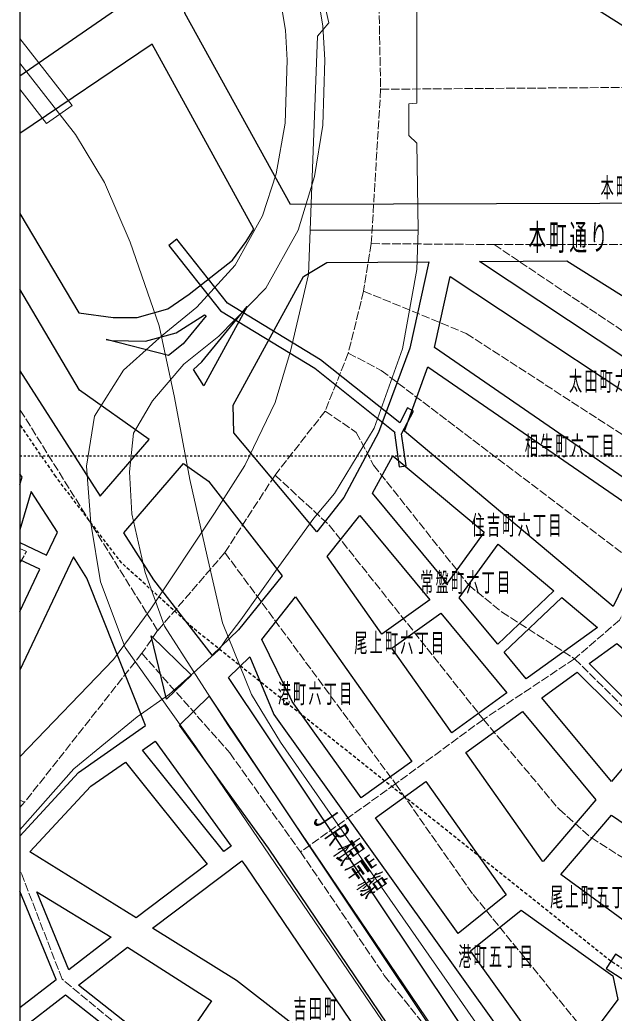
# Model space of a CAD drawing. Units: millimetres, scale not verified. Extents: x -76 to 74, y -76 to 74.
# Drawn here: x -76.5 to -45.8, y -4.7 to 46.7 of the extents above; entities that cross this region are included whole.
import ezdxf

# ---------------------------------------------------------------- set-up
doc = ezdxf.new("R2010")
doc.units = ezdxf.units.MM
doc.header["$LTSCALE"] = 0.25
for name, pattern in [('USER1', [0.70556, 0.35278, -0.35278]), ('USER2', [1.05834, 0.70556, -0.35278]), ('USER4', [2.11668, 1.7639, -0.35278])]:
    doc.linetypes.add(name, pattern=pattern)
for name, color, linetype in [('0-0_01 グリッド', 7, 'USER1'), ('0-3_04 通称名・高速名', 7, 'Continuous'), ('0-4_05 町名', 7, 'Continuous'), ('0-5_06 駅名・鉄道名', 7, 'Continuous'), ('0-7_08 地下鉄', 7, 'Continuous'), ('1-4_21 デッキ・歩道橋', 7, 'Continuous'), ('1-9_26 道路', 7, 'Continuous')]:
    doc.layers.add(name, color=color, linetype=linetype)
for name, color, linetype, lineweight in [('0-C_13 町界', 30, 'USER4', 18), ('1-1_18 高速分離帯', 5, 'Continuous', 18), ('1-2_19 鉄道駅', 6, 'Continuous', 18), ('1-3_20 鉄道', 7, 'Continuous', 18), ('1-C_29 川・池', 150, 'Continuous', 18), ('1-D_30 公園・緑地', 3, 'Continuous', 18), ('1-E_31 地形', 7, 'Continuous', 18), ('1-F_32 海・河川', 150, 'Continuous', 18)]:
    doc.layers.add(name, color=color, linetype=linetype, lineweight=lineweight)
doc.styles.add('ＭＳ ゴシック', font='')
doc.styles.get('ＭＳ ゴシック').set_extended_font_data('MS Gothic')

msp = doc.modelspace()

# ---------------------------------------------------------------- linework, layer by layer
at = {"layer": '0-0_01 グリッド'}
msp.add_line((73.6277, 24.1024), (-76.4802, 24.1024), dxfattribs=at)
at = {"layer": '0-0_01 グリッド', "linetype": 'Continuous'}
msp.add_lwpolyline([(-76.4802, -75.9021), (73.6277, -75.9021), (73.6277, 74.1341), (-76.4802, 74.1341)], close=True, dxfattribs=at)
at = {"layer": '0-7_08 地下鉄', "linetype": 'USER2'}
msp.add_lwpolyline([(-76.4802, -70.9374), (-68.511, -66.5521), (-60.8676, -62.3187), (-52.8715, -56.0569), (-33.233, -39.0352), (-26.648, -31.2741), (-25.119, -29.3924), (-24.1785, -27.1582), (-23.5908, -24.924), (-23.4144, -22.1604), (-23.8257, -19.5145), (-25.0019, -16.9569), (-27.295, -14.5756), (-31.3223, -11.4006), (-45.9331, -1.9933), (-67.3355, 15.0579), (-71.2161, 18.5857), (-74.6261, 23.054), (-76.4802, 25.7509)], dxfattribs=at)
at = {"layer": '0-7_08 地下鉄'}
msp.add_lwpolyline([(-46.1718, -2.364), (-31.5611, -11.7713), (-31.0836, -11.0299), (-45.6943, -1.6226)], close=True, dxfattribs=at)
at = {"layer": '0-C_13 町界'}
for p, q in [((-57.8297, 43.0698), (-58.3162, 35.0899)), ((-58.3162, 35.0899), (-58.7096, 32.6387)), ((-58.3162, 35.0899), (-51.9648, 35.0461)), ((-51.9648, 35.0461), (-39.2988, 26.5264)), ((-58.7096, 32.6387), (-59.5034, 29.4375)), ((-59.5034, 29.4375), (-60.6978, 26.4354)), ((-69.3571, 15.0955), (-76.4802, 26.5277)), ((-60.6978, 26.4354), (-63.2909, 23.1309)), ((-63.2909, 23.1309), (-65.883, 19.1266)), ((-65.883, 19.1266), (-69.3571, 15.0955)), ((-65.883, 19.1266), (-57.0608, 7.1738)), ((-69.3571, 15.0955), (-70.1729, 13.9179)), ((-70.1729, 13.9179), (-76.2342, 6.2229)), ((-47.8031, 13.6389), (-52.5177, 10.5024)), ((-47.8031, 13.6389), (-39.09, 5.0261)), ((-52.5177, 10.5024), (-57.0608, 7.1738)), ((-76.4802, 6.3369), (-76.2342, 6.2229)), ((-76.2342, 6.2229), (-76.4802, 5.9504))]:
    msp.add_line(p, q, dxfattribs=at)
for points in [[(-58.5746, 66.4374), (-58.9708, 64.537), (-59.3683, 62.8362), (-59.7611, 59.4355), (-59.5571, 57.2355), (-58.0943, 50.6091), (-57.9403, 48.5097), (-57.8297, 43.0698)], [(-57.8297, 43.0698), (-41.6508, 43.1911), (-41.6956, 40.3316), (-41.6439, 39.6509), (-34.5945, 39.8149)], [(-51.9648, 35.0461), (-43.9924, 35.0517), (-36.9268, 30.7315)], [(-58.7096, 32.6387), (-53.4055, 30.449), (-41.7114, 22.8725)], [(-59.5034, 29.4375), (-57.8015, 28.5404), (-44.1444, 18.194)], [(-60.6978, 26.4354), (-59.0955, 25.3385), (-58.1922, 23.6401)], [(-58.1922, 23.6401), (-53.2808, 17.4509), (-51.5775, 16.0539), (-47.8031, 13.6389)], [(-63.2909, 23.1309), (-60.4863, 20.536), (-52.5177, 10.5024)], [(-76.4802, 18.5692), (-76.1423, 19.1724), (-76.4802, 19.3288)], [(-44.1444, 18.194), (-45.4797, 15.6357), (-47.8031, 13.6389)], [(-70.1729, 13.9179), (-65.6329, 8.7764), (-61.9735, 3.6542)], [(-52.5177, 10.5024), (-48.6085, 5.8598), (-46.9556, 4.3936), (-41.0989, 0.6942), (-41.5474, -0.3263)], [(-57.0608, 7.1738), (-61.9735, 3.6542), (-57.6416, -2.7268), (-52.3293, -9.2966)], [(-57.0608, 7.1738), (-53.05, 1.4514), (-46.004, -7.1841)], [(-71.316, -5.3933), (-74.2946, -2.9221), (-76.4196, 2.5938), (-76.4802, 2.6238)]]:
    msp.add_lwpolyline(points, dxfattribs=at)
at = {"layer": '1-1_18 高速分離帯'}
for points in [[(-45.9782, -18.934), (-65.7363, 10.222), (-69.0112, 15.3225), (-70.0103, 18.1003), (-70.6869, 21.1286), (-70.8192, 23.3038), (-70.5987, 25.2885), (-69.6286, 26.9642), (-67.997, 28.8601), (-66.189, 30.3157), (-63.7636, 32.7851), (-62.0879, 35.7837), (-61.25, 38.5615), (-60.8146, 41.2184), (-60.7198, 44.5822), (-60.816, 46.3413), (-61.0819, 47.9016), (-61.463, 49.8067), (-61.9663, 51.5104), (-62.8593, 53.6842), (-64.0392, 55.6059), (-65.5123, 57.252), (-76.4802, 66.0181)], [(-47.535, -20.0957), (-67.3903, 9.0893), (-71.0397, 14.2197), (-72.3034, 17.6156), (-72.8036, 20.6435), (-73.0386, 23.5832), (-72.6272, 26.1705), (-71.1279, 28.5518), (-69.1235, 30.347), (-67.3355, 31.815), (-65.3511, 33.9754), (-63.94, 36.5331), (-63.2344, 38.6942), (-62.7687, 41.3087), (-62.6619, 44.5643), (-62.747, 46.125), (-62.9898, 47.5488), (-63.3481, 49.3399), (-63.7987, 50.8651), (-64.5946, 52.8023), (-65.6922, 54.5903), (-66.6196, 55.7727), (-76.4802, 63.549)]]:
    msp.add_lwpolyline(points, dxfattribs=at)
at = {"layer": '1-2_19 鉄道駅'}
msp.add_lwpolyline([(-76.4802, 43.0729), (-75.0967, 41.2956), (-73.7737, 42.222), (-76.4802, 45.6988)], dxfattribs=at)
at = {"layer": '1-3_20 鉄道'}
msp.add_lwpolyline([(-46.6097, -14.2228), (-63.0139, 9.3252), (-64.5133, 11.7947), (-66.0126, 15.4989), (-66.8063, 18.9385), (-67.6883, 22.9073), (-68.482, 27.1406), (-69.2758, 30.8448), (-70.7751, 35.1664), (-72.098, 38.2532), (-73.5973, 40.7227), (-76.4802, 44.4114)], dxfattribs=at)
at = {"layer": '1-4_21 デッキ・歩道橋'}
msp.add_lwpolyline([(-57.1104, 25.3199), (-56.8679, 23.5587), (-56.5185, 23.607), (-56.7459, 25.2565), (-56.1251, 26.4409), (-56.4376, 26.6042), (-56.8437, 25.8294), (-60.9386, 29.082), (-65.7456, 32.0158), (-68.3621, 35.33), (-68.7783, 35.002), (-66.1022, 31.6134), (-61.2404, 28.6486), (-57.0939, 25.3516)], close=True, dxfattribs=at)
at = {"layer": '1-9_26 道路'}
for points in [[(-76.4802, 43.7709), (-71.0294, 47.5168), (-72.4515, 51.3388), (-71.562, 59.5141), (-71.7845, 60.1245), (-72.4515, 60.2699), (-73.3335, 54.2568), (-73.7741, 53.8158), (-74.3918, 53.7717), (-74.8324, 53.9481), (-76.4644, 56.6381), (-76.257, 61.7796), (-76.4802, 61.9525)], [(-76.4802, 36.6474), (-73.4347, 31.5211), (-71.6574, 31.282), (-70.4227, 31.282), (-68.8352, 31.723), (-67.7331, 32.4726), (-65.4838, 34.2365), (-64.7782, 35.2067), (-64.381, 35.8392), (-69.6403, 45.3987), (-76.4802, 40.7788)], [(-76.4802, 28.5139), (-72.3233, 22.0339), (-69.7905, 24.9712), (-73.392, 27.5186), (-76.4802, 32.7379)], [(-76.4802, 22.6437), (-76.3686, 23.0189), (-76.4802, 23.1918)], [(-76.4802, 19.6447), (-75.1015, 18.9953), (-74.5392, 20.1853), (-75.8904, 22.2772), (-76.4802, 20.2924)], [(-76.4802, 4.4714), (-73.4509, 7.7636), (-69.9903, 10.18), (-73.0255, 17.8037), (-73.7131, 18.9058), (-76.4802, 13.0518)], [(-76.4802, 16.0787), (-75.4494, 18.2602), (-76.4802, 18.7463)], [(-76.4802, -4.3918), (-74.5999, -2.9377), (-76.4802, 1.6237)], [(-76.4802, -8.5463), (-75.8401, -9.2753), (-71.8403, -5.5463), (-74.1224, -3.75), (-76.4802, -5.5739)]]:
    msp.add_lwpolyline(points, dxfattribs=at)
for points in [[(-34.7922, 37.8084), (-35.8506, 37.1911), (-62.4917, 37.1049), (-67.9577, 46.9986), (-66.9421, 58.3999), (-66.6306, 58.7396), (-66.0426, 59.0338), (-65.481, 59.1103), (-33.8214, 39.1055)], [(-56.3208, 29.6897), (-57.9476, 25.3371), (-59.7308, 21.9788), (-61.135, 20.1936), (-65.4269, 25.3096), (-65.4603, 26.7482), (-61.8219, 33.3994), (-60.6068, 34.1139), (-55.3348, 34.1518)], [(-38.9843, 28.4129), (-40.4453, 26.0323), (-52.7213, 34.1718), (-48.213, 34.2048)], [(-41.2194, 24.7714), (-43.1935, 21.5558), (-55.0447, 29.7159), (-54.231, 33.398)], [(-66.9717, 27.7335), (-67.5109, 28.581), (-67.0713, 28.9889), (-64.7276, 31.8353)], [(-68.0418, 29.915), (-68.8052, 29.3045), (-72.0188, 30.1334), (-71.7459, 30.0914), (-69.982, 30.0473), (-68.3945, 30.4883), (-66.9393, 31.4143), (-66.8539, 31.3571)], [(-43.711, 20.671), (-45.8063, 16.335), (-56.5998, 25.3984), (-55.3961, 28.7182)], [(-54.3943, 17.5394), (-58.2459, 22.1876), (-57.1931, 24.1293), (-52.4836, 20.175)], [(-65.1761, 15.1265), (-66.5362, 13.818), (-69.548, 17.7076), (-71.1138, 20.1481), (-68.0294, 23.7245), (-66.7354, 22.8091), (-62.914, 17.9308)], [(-55.2828, 16.6837), (-57.7615, 14.9129), (-60.5913, 18.914), (-58.8998, 21.0493)], [(-51.7787, 14.3837), (-53.7659, 16.7808), (-51.7512, 19.5597), (-48.8779, 17.1474)], [(-56.216, 8.3317), (-58.8323, 6.4427), (-62.4059, 11.4361), (-63.98, 14.6345), (-62.2326, 16.8401)], [(-50.3011, 12.6005), (-51.4404, 13.9762), (-48.47, 16.8049), (-46.6241, 15.2546)], [(-54.1572, 9.8169), (-57.2465, 14.1846), (-54.7119, 15.9953), (-51.3012, 11.8791)], [(-68.8999, 11.5436), (-69.6878, 14.8192), (-67.609, 12.7866)], [(-42.2509, 11.5832), (-43.6145, 9.9822), (-47.0534, 13.3881), (-45.6268, 14.4175)], [(-48.6692, -9.7542), (-50.0493, -10.7167), (-65.6977, 12.6715), (-64.599, 13.7436), (-63.3502, 10.7539)], [(-45.9041, 7.2943), (-49.4932, 11.6262), (-47.6694, 12.943), (-44.1016, 9.4103)], [(-51.1286, -11.5684), (-52.5821, -12.4885), (-63.632, 3.8534), (-68.2319, 10.1979), (-66.6951, 11.6979)], [(-46.7137, 6.3442), (-49.4309, 3.154), (-49.4619, 3.1774), (-53.4283, 8.7861), (-50.493, 10.9041)], [(-69.4856, 9.3752), (-65.5589, 3.9588), (-65.9423, 3.6694), (-70.1481, 8.9129)], [(-66.7967, 3.0238), (-70.4719, 0.2477), (-75.9683, 3.6604), (-72.8039, 7.0573), (-71.028, 8.2983)], [(-51.336, 1.4308), (-53.821, -0.5571), (-58.0971, 5.4154), (-55.4864, 7.2999)], [(-45.2998, 0.1244), (-48.5176, 2.4843), (-45.9041, 5.5532), (-42.8655, 3.4896)], [(-57.6341, -8.9411), (-65.2739, -2.9921), (-69.6217, -0.2815), (-65.0094, 3.2015), (-64.7782, 2.8832), (-57.1025, -8.4698)], [(-73.9439, -2.4305), (-75.5997, 1.5844), (-71.7618, -0.7431)], [(-45.8345, -2.7489), (-45.5699, -3.9671), (-48.2261, -7.5286), (-48.8628, -7.4825), (-53.1788, -1.4542), (-50.5643, 0.6377)], [(-66.5769, -4.0332), (-68.6171, -7.0456), (-73.4575, -3.236), (-70.9167, -1.2709)]]:
    msp.add_lwpolyline(points, close=True, dxfattribs=at)
at = {"layer": '1-C_29 川・池'}
msp.add_lwpolyline([(-76.4802, 4.8042), (-73.6855, 7.9427), (-70.4168, 10.6375), (-68.739, 11.8006), (-67.5009, 12.9126), (-66.2234, 14.0557), (-66.1931, 14.0854), (-65.7749, 14.6958), (-65.0659, 15.657), (-63.0918, 18.4007), (-61.2873, 20.9046), (-60.2206, 22.1721), (-58.1632, 25.5531), (-56.708, 29.6538), (-55.9583, 33.7553), (-55.8925, 35.7855), (-61.4785, 35.782), (-61.5587, 33.4907), (-62.4834, 29.5319), (-63.2785, 26.876), (-64.8519, 23.6276), (-66.417, 21.1651), (-69.7374, 16.1586), (-71.6419, 13.5955), (-76.4802, 8.5732)], dxfattribs=at)
at = {"layer": '1-D_30 公園・緑地'}
msp.add_lwpolyline([(-76.4802, -4.3918), (-74.5999, -2.9377), (-76.4802, 1.6237)], dxfattribs=at)
at = {"layer": '1-E_31 地形'}
msp.add_lwpolyline([(-55.9666, 49.3344), (-55.9666, 42.3532), (-56.3676, 42.3195), (-56.3676, 40.6817), (-55.9666, 40.2817), (-55.8925, 35.7855), (-61.4785, 35.782), (-61.0961, 45.817), (-60.5097, 46.5005), (-61.9267, 52.7055)], dxfattribs=at)
at = {"layer": '1-F_32 海・河川'}
msp.add_lwpolyline([(-55.9666, 49.3344), (-55.9666, 42.3532), (-56.3676, 42.3195), (-56.3676, 40.6817), (-55.9666, 40.2817), (-55.8925, 35.7855), (-61.4785, 35.782), (-61.0961, 45.817), (-60.5097, 46.5005), (-61.9267, 52.7055)], dxfattribs=at)

# ---------------------------------------------------------------- texts
at = {"layer": '0-3_04 通称名・高速名', "insert": (-50.1847, 34.6114), "char_height": 1.326, "attachment_point": 7, "style": 'ＭＳ ゴシック'}
msp.add_mtext('\\T1.17;\\W0.5;本町通り', dxfattribs=at)
at = {"layer": '0-4_05 町名', "char_height": 0.9932, "attachment_point": 7, "style": 'ＭＳ ゴシック'}
for s, insert in [('\\T1.17;\\W0.5;本町六丁目', (-46.4609, 37.3861)), ('\\T1.17;\\W0.5;太田町六丁目', (-48.0938, 27.3756)), ('\\T1.17;\\W0.5;相生町六丁目', (-50.3776, 24.0493)), ('\\T1.17;\\W0.5;住吉町六丁目', (-53.1272, 19.9283)), ('\\T1.17;\\W0.5;常盤町六丁目', (-55.7809, 16.9889)), ('\\T1.17;\\W0.5;尾上町六丁目', (-59.1947, 13.8628)), ('\\T1.17;\\W0.5;港町六丁目', (-63.1469, 11.2349)), ('\\T1.17;\\W0.5;尾上町五丁目', (-49.0702, 0.7231)), ('\\T1.17;\\W0.5;港町五丁目', (-53.8162, -2.3492)), ('\\T1.17;\\W0.5;吉田町', (-62.3384, -5.0619))]:
    msp.add_mtext(s, dxfattribs=dict(at, insert=insert))
at = {"layer": '0-5_06 駅名・鉄道名', "insert": (-61.5966, 5.3348), "char_height": 1.326, "attachment_point": 7, "rotation": 304.666, "style": 'ＭＳ ゴシック'}
msp.add_mtext('\\T1.17;\\W0.5;ＪＲ根岸線', dxfattribs=at)

doc.saveas('drawing.dxf')
